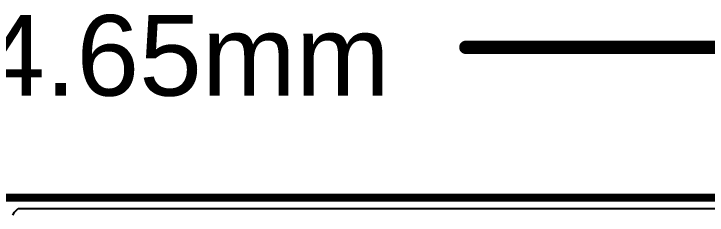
# Model space of a CAD drawing. Header units: inches. Extents: x -3 to 5381, y -57 to 5355.
# Drawn here: x 15.75 to 28.83, y 2.67 to 6.47 of the extents above; entities that cross this region are included whole.
import ezdxf

# ---------------------------------------------------------------- set-up
doc = ezdxf.new("R2010")
doc.units = ezdxf.units.IN
for name, color, linetype in [('Board_Outline', 216, 'Continuous'), ('Bottom Layer', 5, 'Continuous'), ('Dimension', 6, 'Continuous'), ('Top Layer', 1, 'Continuous')]:
    doc.layers.add(name, color=color, linetype=linetype)
doc.styles.add('Arial', font='', dxfattribs={"height": 0.2})
doc.styles.get('Arial').set_extended_font_data('Arial')

msp = doc.modelspace()

# ---------------------------------------------------------------- linework, layer by layer
at = {"layer": 'Board_Outline', "const_width": 0.152}
msp.add_lwpolyline([(0.007, 2.996), (38.653, 2.996)], dxfattribs=at)
at = {"layer": 'Bottom Layer'}
for p, q in [((15.763, 2.724), (15.829, 2.792)), ((15.829, 2.792), (38.653, 2.792)), ((15.733, 2.665), (15.763, 2.724))]:
    msp.add_line(p, q, dxfattribs=at)
at = {"layer": 'Dimension', "const_width": 0.254}
msp.add_lwpolyline([(24.282, 5.838), (41.653, 5.838)], dxfattribs=at)
at = {"layer": 'Dimension', "const_width": 0.127}
msp.add_lwpolyline([(24.218, 5.838, 1), (24.345, 5.838, 1)], format="xyb", close=True, dxfattribs=at)
at = {"layer": 'Top Layer'}
for p, q in [((15.763, 2.724), (15.829, 2.792)), ((15.829, 2.792), (38.653, 2.792)), ((15.733, 2.665), (15.763, 2.724))]:
    msp.add_line(p, q, dxfattribs=at)

# ---------------------------------------------------------------- texts
at = {"layer": 'Dimension', "style": 'Arial'}
msp.add_text('44.65mm', height=1.524, dxfattribs=at).set_placement((13.972, 4.924))

doc.saveas('drawing.dxf')
